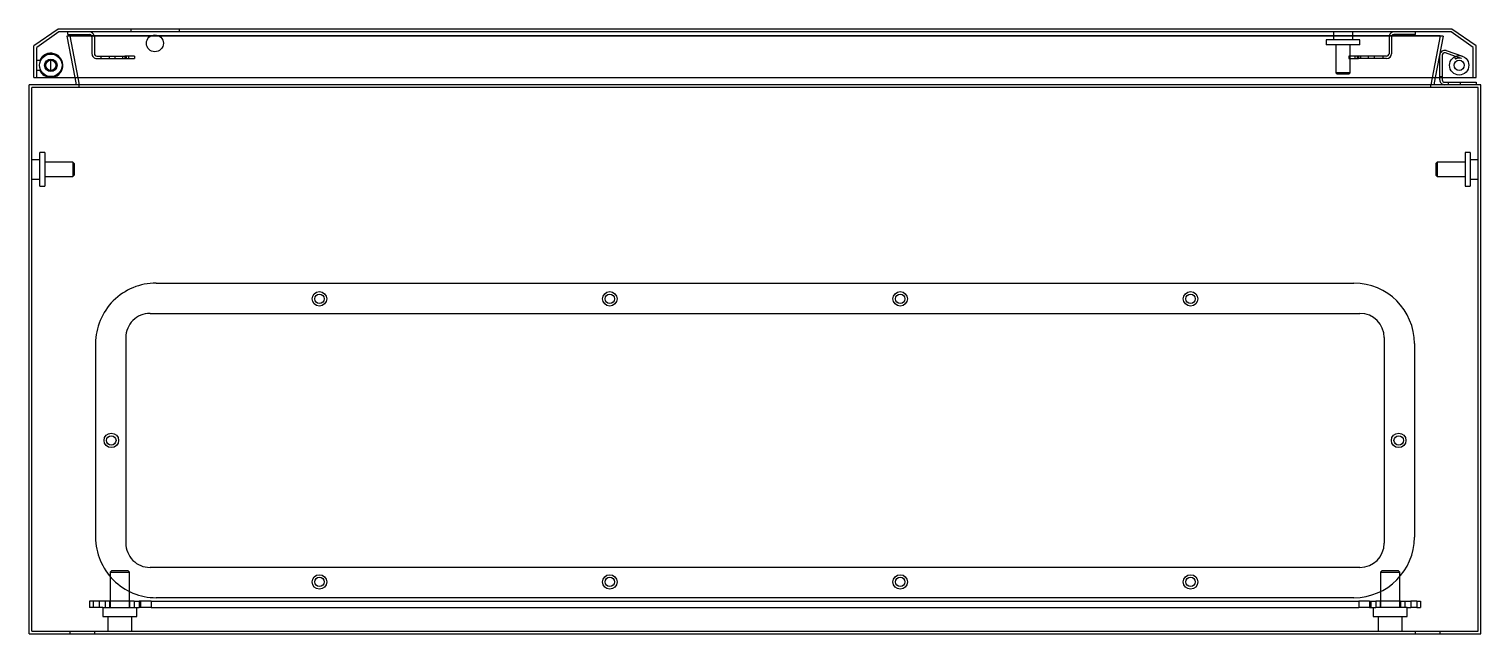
# Model space of a CAD drawing. Extents: x 0 to 600, y 0 to 250.
import ezdxf

# ---------------------------------------------------------------- set-up
doc = ezdxf.new("R2010")
doc.units = 0
doc.layers.add('HIDDEN', color=7, linetype='CONTINUOUS')
doc.layers.add('THICK', color=7, linetype='CONTINUOUS')

msp = doc.modelspace()

# ---------------------------------------------------------------- linework, layer by layer
at = {"layer": 'HIDDEN'}
for p, q in [((12.38, 248.8), (3.2, 242.38)), ((587.62, 248.8), (12.38, 248.8)), ((16.79, 247.23), (15.61, 247)), ((50.04, 247), (15.61, 247)), ((15.61, 247), (18.92, 230)), ((16, 247.8), (16, 248.8)), ((16, 247.8), (25, 247.8)), ((50.43, 247.23), (16.79, 247.23)), ((16.79, 247.23), (20.72, 227)), ((26, 246.8), (26, 239.8)), ((27, 246.8), (27, 239.8)), ((42, 250), (42, 248.8)), ((53.96, 247), (50.04, 247)), ((53.57, 247.23), (50.43, 247.23)), ((583.21, 247.23), (53.57, 247.23)), ((584.39, 247), (53.96, 247)), ((62, 250), (62, 248.8)), ((539, 248.8), (539, 247.23)), ((539, 247.23), (539, 245.5)), ((547, 247.23), (547, 248.8)), ((547, 245.5), (547, 247.23)), ((562, 246.8), (562, 239.8)), ((563, 246.8), (563, 239.8)), ((573, 247.8), (564, 247.8)), ((573, 247.8), (573, 248.8)), ((583.21, 247.23), (579.28, 227)), ((584.39, 247), (581.08, 230)), ((583.21, 247.23), (584.39, 247)), ((596.8, 242.38), (587.62, 248.8)), ((3.2, 230), (3.2, 242.38)), ((550, 245.5), (536, 245.5)), ((536, 245.5), (536, 243.5)), ((550, 243.5), (536, 243.5)), ((540, 243.5), (540, 231.84)), ((546, 231.84), (546, 243.5)), ((550, 243.5), (550, 245.5)), ((589.48, 238.7), (585.33, 240.14)), ((585.65, 241.08), (592.31, 238.78)), ((596.8, 230), (596.8, 242.38)), ((4.42, 237), (3.2, 237)), ((4.8, 237), (4.42, 237)), ((9, 237), (8.36, 237)), ((9, 233), (9, 237)), ((28, 238.8), (39.6, 238.8)), ((28, 237.8), (39.6, 237.8)), ((29.6, 238.8), (29.6, 237.8)), ((33.1, 238.8), (33.1, 237.8)), ((35.5, 238.8), (35.5, 237.8)), ((38.6, 238.8), (38.6, 237.8)), ((39.6, 238.8), (39.6, 237.8)), ((43.6, 238.8), (39.6, 238.8)), ((39.6, 237.8), (43.6, 237.8)), ((39.7, 237.8), (39.7, 238.8)), ((40.1, 238.8), (40.1, 237.8)), ((41.07, 238.8), (41.07, 237.8)), ((43.6, 238.8), (43.6, 237.8)), ((545.4, 238.8), (545.4, 237.8)), ((546, 238.8), (545.4, 238.8)), ((545.4, 237.8), (546, 237.8)), ((549.4, 238.8), (546, 238.8)), ((546, 237.8), (549.4, 237.8)), ((547.93, 238.8), (547.93, 237.8)), ((547.93, 238.8), (547.93, 237.8)), ((548.9, 238.8), (548.9, 237.8)), ((549.3, 238.8), (549.3, 237.8)), ((549.4, 238.8), (549.4, 237.8)), ((561, 238.8), (549.4, 238.8)), ((561, 237.8), (549.4, 237.8)), ((550.4, 237.8), (550.4, 238.8)), ((553.5, 237.8), (553.5, 238.8)), ((555.9, 238.8), (555.9, 237.8)), ((559.4, 238.8), (559.4, 237.8)), ((583, 230), (583, 239.19)), ((584, 239.19), (584, 230)), ((589, 238.46), (589.5, 237.6)), ((591.98, 237.84), (589.48, 238.7)), ((3.2, 233), (4.42, 233)), ((4.42, 233), (4.8, 233)), ((8.36, 233), (9, 233)), ((546, 231.84), (540, 231.84)), ((540, 231.84), (540.54, 231.3)), ((545.46, 231.3), (540.54, 231.3)), ((545.46, 231.3), (546, 231.84)), ((584, 230.19), (583, 230.19)), ((586.5, 228), (586.5, 227)), ((591.5, 227), (591.5, 228)), ((598.8, 225.8), (1.2, 225.8)), ((1.2, 1.2), (1.2, 225.8)), ((20.72, 225.8), (20.72, 227)), ((579.28, 225.8), (579.28, 227)), ((598.8, 1.2), (598.8, 225.8)), ((4.5, 185), (4.5, 199)), ((6.5, 199), (4.5, 199)), ((6.5, 199), (6.5, 185)), ((593.5, 199), (593.5, 185)), ((595.5, 199), (593.5, 199)), ((595.5, 199), (595.5, 185)), ((4.5, 196), (1.2, 196)), ((18.16, 195), (6.5, 195)), ((18.16, 195), (18.16, 189)), ((18.7, 194.46), (18.16, 195)), ((18.7, 194.46), (18.7, 189.54)), ((581.84, 195), (581.3, 194.46)), ((581.3, 194.46), (581.3, 189.54)), ((581.84, 195), (581.84, 189)), ((593.5, 195), (581.84, 195)), ((598.8, 196), (595.5, 196)), ((1.2, 188), (4.5, 188)), ((6.5, 189), (18.16, 189)), ((18.16, 189), (18.7, 189.54)), ((581.3, 189.54), (581.84, 189)), ((581.84, 189), (593.5, 189)), ((595.5, 188), (598.8, 188)), ((4.5, 185), (6.5, 185)), ((593.5, 185), (595.5, 185)), ((50, 132.5), (550, 132.5)), ((40, 122.5), (40, 37.5)), ((560, 122.5), (560, 37.5)), ((34.18, 26.2), (33.5, 25.52)), ((33.5, 25.52), (41.5, 25.52)), ((33.5, 25.52), (33.5, 23.75)), ((34.18, 26.2), (40.82, 26.2)), ((41.5, 25.52), (40.82, 26.2)), ((41.5, 17.55), (41.5, 25.52)), ((550, 27.5), (50, 27.5)), ((559.18, 26.2), (558.5, 25.52)), ((558.5, 25.52), (566.5, 25.52)), ((558.5, 25.52), (558.5, 17.55)), ((559.18, 26.2), (565.82, 26.2)), ((566.5, 25.52), (565.82, 26.2)), ((566.5, 23.75), (566.5, 25.52)), ((33.5, 23.75), (33.5, 11)), ((566.5, 11), (566.5, 23.75)), ((25, 13.5), (25, 11)), ((26.5, 13.5), (25, 13.5)), ((26.5, 13.5), (26.5, 11)), ((29, 13.5), (26.5, 13.5)), ((29, 13.5), (29, 11)), ((31.51, 13.5), (29, 13.5)), ((31.51, 13.5), (31.51, 11)), ((33.26, 13.5), (31.51, 13.5)), ((33.26, 13.5), (33.26, 11)), ((33.5, 13.5), (33.26, 13.5)), ((33.4, 13.5), (33.4, 11)), ((41.5, 13.5), (33.5, 13.5)), ((41.5, 11), (41.5, 17.55)), ((43.5, 13.5), (41.5, 13.5)), ((41.6, 11), (41.6, 13.5)), ((43.5, 13.5), (43.5, 11)), ((43.5, 13.5), (45.5, 13.5)), ((45.5, 13.5), (45.5, 11)), ((46, 13.5), (45.5, 13.5)), ((46, 13.5), (46, 11)), ((50.5, 13.5), (46, 13.5)), ((50.5, 13.5), (50.5, 11)), ((50.5, 13.5), (549.5, 13.5)), ((549.5, 13.5), (549.5, 11)), ((554, 13.5), (549.5, 13.5)), ((554, 13.5), (554, 11)), ((554, 13.5), (554.5, 13.5)), ((554.5, 13.5), (554.5, 11)), ((554.5, 13.5), (556.5, 13.5)), ((556.5, 13.5), (556.5, 11)), ((558.5, 13.5), (556.5, 13.5)), ((558.4, 13.5), (558.4, 11)), ((558.5, 17.55), (558.5, 11)), ((566.5, 13.5), (558.5, 13.5)), ((566.74, 13.5), (566.5, 13.5)), ((566.6, 11), (566.6, 13.5)), ((566.74, 13.5), (566.74, 11)), ((566.74, 13.5), (568.49, 13.5)), ((568.49, 13.5), (568.49, 11)), ((568.49, 13.5), (571, 13.5)), ((571, 13.5), (571, 11)), ((573.5, 13.5), (571, 13.5)), ((573.5, 13.5), (573.5, 11)), ((573.5, 13.5), (575, 13.5)), ((575, 13.5), (575, 11)), ((26.5, 11), (25, 11)), ((29, 11), (26.5, 11)), ((30.5, 11), (29, 11)), ((30.5, 11), (30.5, 7.2)), ((30.5, 11), (43.5, 11)), ((30.5, 7.2), (44.5, 7.2)), ((32.5, 7.2), (32.5, 1.2)), ((42.5, 1.2), (42.5, 7.2)), ((43.5, 11), (45.5, 11)), ((44.5, 7.2), (44.5, 11)), ((46, 11), (45.5, 11)), ((50.5, 11), (46, 11)), ((50.5, 11), (549.5, 11)), ((554, 11), (549.5, 11)), ((554, 11), (554.5, 11)), ((554.5, 11), (556.5, 11)), ((555.5, 11), (555.5, 7.2)), ((555.5, 7.2), (569.5, 7.2)), ((569.5, 11), (556.5, 11)), ((557.5, 7.2), (557.5, 1.2)), ((567.5, 1.2), (567.5, 7.2)), ((569.5, 7.2), (569.5, 11)), ((569.5, 11), (571, 11)), ((573.5, 11), (571, 11)), ((573.5, 11), (575, 11)), ((1.2, 1.2), (598.8, 1.2)), ((16.85, 1.2), (16.85, 0)), ((27.15, 0), (27.15, 1.2)), ((572.85, 1.2), (572.85, 0)), ((583.15, 0), (583.15, 1.2))]:
    msp.add_line(p, q, dxfattribs=at)
for centre, radius in [((52, 244.1), 3.5), ((9, 235), 4.65), ((9, 235), 2.6), ((9, 235), 2.1), ((591, 235), 4), ((591, 235), 2.1)]:
    msp.add_circle(centre, radius, dxfattribs=at)
for centre, radius, start, end in [((25, 246.8), 2, 12.38534, 89.99998), ((25, 246.8), 1, 25.40226, 89.99998), ((25, 246.8), 1, 0, 25.40226), ((25, 246.8), 2, 0, 12.38534), ((564, 246.8), 2, 167.61468, 180.00002), ((564, 246.8), 2, 89.99998, 167.61468), ((564, 246.8), 1, 154.59776, 180.00002), ((564, 246.8), 1, 89.99998, 154.59776), ((9, 235), 5, 270.00002, 156.42183), ((585, 239.19), 2, 70.91802, 180.00002), ((585, 239.19), 1, 70.91802, 180.00002), ((28, 239.8), 2, 180.00002, 270.00002), ((28, 239.8), 1, 180.00002, 270.00002), ((561, 239.8), 2, 270.00002, 0), ((561, 239.8), 1, 270.00002, 0), ((591, 235), 3, 70.91802, 119.99999), ((9, 235), 5, 203.57817, 270.00002), ((50, 122.5), 10, 89.99998, 180.00002), ((550, 122.5), 10, 0, 89.99998), ((50, 37.5), 10, 180.00002, 270.00002), ((550, 37.5), 10, 270.00002, 0)]:
    msp.add_arc(centre, radius, start, end, dxfattribs=at)
at = {"layer": 'THICK'}
for p, q in [((12, 250), (2, 243)), ((588, 250), (12, 250)), ((598, 243), (588, 250)), ((2, 230), (2, 243)), ((598, 230), (598, 243)), ((2, 230), (598, 230)), ((18.92, 230), (19.5, 227)), ((581.08, 230), (580.5, 227)), ((583, 229), (583, 230)), ((584, 230), (584, 229)), ((585, 228), (598, 228)), ((598, 228), (598, 227)), ((0, 0), (0, 227)), ((600, 227), (0, 227)), ((600, 0), (600, 227)), ((52.5, 145), (547.5, 145)), ((27.5, 120), (27.5, 40)), ((572.5, 120), (572.5, 40)), ((547.5, 15), (52.5, 15)), ((0, 0), (600, 0))]:
    msp.add_line(p, q, dxfattribs=at)
for centre, radius in [((120, 138.5), 3), ((120, 138.5), 1.95), ((240, 138.5), 3), ((240, 138.5), 1.95), ((360, 138.5), 3), ((360, 138.5), 1.95), ((480, 138.5), 3), ((480, 138.5), 1.95), ((34, 80), 3), ((34, 80), 1.95), ((566, 80), 3), ((566, 80), 1.95), ((120, 21.5), 3), ((240, 21.5), 3), ((360, 21.5), 3), ((480, 21.5), 3), ((120, 21.5), 1.95), ((240, 21.5), 1.95), ((360, 21.5), 1.95), ((480, 21.5), 1.95)]:
    msp.add_circle(centre, radius, dxfattribs=at)
for centre, radius, start, end in [((585, 229), 2, 180.00002, 270.00002), ((585, 229), 1, 180.00002, 270.00002), ((52.5, 120), 25, 89.99998, 180.00002), ((547.5, 120), 25, 0, 89.99998), ((52.5, 40), 25, 180.00002, 270.00002), ((547.5, 40), 25, 270.00002, 0)]:
    msp.add_arc(centre, radius, start, end, dxfattribs=at)

doc.saveas('drawing.dxf')
